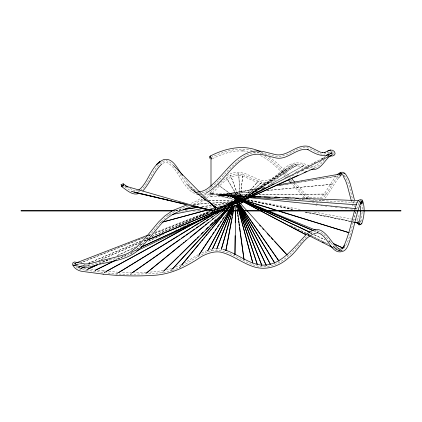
<?xml version="1.0" encoding="UTF-8"?>
<svg xmlns="http://www.w3.org/2000/svg" width="422" height="422" viewBox="0 0 422 422"><rect width="100%" height="100%" fill="white"/><g stroke="black" fill="none" stroke-linecap="round" stroke-linejoin="round"><path stroke-width="0.32" stroke-dasharray="2.11 1.58" d="M235.46 202.243L235.518 196.346L221.392 195.043M235.814 202.302L235.909 196.409L235.518 196.346L236.304 202.217M362.129 212.245L361.216 220.764L360.177 223.259M362.218 209.18L361.818 202.898M240.366 199.975L242.74 174.513C226.466 170.462 216.924 188.718 205.393 196.678M240.25 200.033L242.74 174.513C250.399 176.997 257.404 182.631 265.755 182.404C274.353 181.196 279.58 173.231 286.406 168.737C292.457 162.887 299.588 163.071 306.752 166.542M234.474 204.142L235.909 196.409L239.802 197.322L227.563 207.249M74.188 264.161L74.283 263.655L75.506 263.18M235.175 202.275L236.288 196.478L233.793 205.287M241.078 199.458L241.194 198.857L240.561 200.012L241.484 199.094L239.554 200.397M355.962 211.855C351.215 224.472 351.489 240.619 341.741 250.8L339.241 250.932L334.556 248.563M324.951 198.25L326.47 196.467L336.492 180.743L338.729 177.662L340.834 175.705L338.592 177.804L341.055 175.52L341.113 174.597M234.468 204.09L236.658 196.552L233.382 205.182M356.78 208.732L359.075 202.381L359.992 201.03L360.757 200.74L359.444 200.687M360.747 220.384L360.298 221.682L361.353 222.257M75.58 264.647L75.786 263.476L76.403 265.016L75.132 263.117L75.306 262.632L75.522 262.88M233.572 205.113L236.842 196.583L232.686 205.514M232.838 205.546L237.022 196.62L232.016 205.878M232.306 205.941L237.37 196.694L231.245 205.983M232.179 205.561L238.04 196.842L229.684 206.949M335.975 175.668L323.832 194.505L320.245 198.224M231.219 205.503L238.361 196.921L229.515 206.601M320.973 161.193L316.943 165.144L317.212 164.912L315.461 165.941L313.609 166.495L313.957 166.5L310.154 166.073M323.321 158.387L325.283 156.056M324.434 159.637C321.638 162.755 318.932 166.748 314.675 167.866M243.098 198.53L258.306 181.18L242.407 198.962M171.997 269.51L170.673 270.961L162.011 272.765L145.448 273.836L130.124 274.284L116.266 274.042L85.613 270.207L79.547 269.072L77.347 267.928L75.116 265.649M172.002 269.51L170.673 270.961C186.941 266.535 199.105 251.665 216.307 250.177C229.99 250.684 240.798 260.617 253.332 264.953C260.516 267.342 268.476 267.184 275.492 264.293C289.144 258.633 297.178 245.293 307.664 235.613L311.304 232.891L314.849 231.325L318.293 231.224C327.82 234.548 330.769 246.211 339.241 250.932M230.227 206.184L238.673 197L228.856 206.701M229.368 206.838L239.258 197.158L227.025 207.16M188.117 206.258L176.407 210.509L168.23 215.246L160.196 222.726L144.693 241.147L137.287 248.911L130.166 254.012L123.345 256.914L110.749 259.688L90.482 265.253L83.181 265.491L74.283 263.655M323.431 200.033L319.992 202.265M206.168 194.009L203.214 196.415M206.764 197.881C217.177 190.66 224.968 175.241 239.274 175.483L239.063 175.478C249.618 176.749 258.923 187.067 269.964 183.053C280.05 179.113 285.668 167.645 296.719 165.851L296.439 165.862L301.429 166.3L305.022 167.624M243.832 198.393L262.062 182.225L243.626 198.53M204.902 197.09L201.442 199.97L193.049 204.47L208.716 203.42M319.48 200.83L320.456 200.054M340.201 174.312C332.736 180.758 329.614 190.923 322.893 198.118L301.857 197.475M246.532 196.905L265.755 182.404L247.471 196.167M139.993 191.039L138.068 192.031M140.442 190.707C147.732 184.662 150.654 174.824 156.478 167.56C158.978 164.422 161.816 160.782 166.162 160.566L169.502 161.863L172.893 164.87M327.409 156.135L328.295 155.496M202.702 196.773L197.116 200.74L190.132 203.81M248.252 195.713L286.406 168.737M205.24 198.957L198.635 203.615L195.344 205.145M224.747 207.888L239.802 197.322M247.54 196.251L292.631 164.77M226.261 207.281L240.303 197.496L222.42 208.526M248.843 195.724L269.384 181.502M248.637 195.702L295.606 164.021L248.769 195.644M249.217 195.639L272.939 179.693M358.389 221.408L357.835 221.761A1.561 0.992 -34.8 0 0 357.445 222.188M248.933 195.792L298.486 164.031L251.523 194.194M223.934 207.988L240.756 197.67L219.424 209.365M198.356 254.608L184.488 262.874M344.315 176.639L344.837 176.322M181.07 264.831L175.272 267.321M162.866 163.388L164.322 162.554L166.579 162.28C180.901 169.164 183.607 196.573 202.586 194.452M263.333 188.449L265.048 187.479M268.482 185.538L303.945 165.466L268.097 185.785M105.268 271.947L104.113 272.58L105.273 271.953M220.922 208.885L241.162 197.849L217.003 209.845M284.866 177.91L286.612 177.003M295.331 172.445L298.818 170.625M301.144 169.412L326.723 156.05M321.406 159.268L323.748 158.06L321.437 159.236M313.862 163.145L315.609 162.243M226.719 175.679C230.539 173.242 235.017 172.081 239.538 172.371L244.971 173.489L259.562 179.909L262.537 180.685C276.632 181.745 282.561 163.789 296.276 162.839L302.468 163.15L308.973 165.624M332.072 154.811L333.248 154.215L333.422 153.555L332.241 151.725L330.895 151.53L323.917 154.241L320.662 154.019L308.292 147.953L303.376 147.442L298.096 149.098L286.543 154.937L280.329 156.53L273.852 155.971L260.237 152.648L256.718 152.379L253.158 152.69L249.566 153.708L245.936 155.391L238.609 160.45L231.203 167.212L216.275 183.048L208.821 189.678L205.108 191.915L201.415 193.128M292.024 175.874L293.781 174.998M297.288 173.242L299.045 172.366L297.23 173.263M301.387 171.195L304.315 169.734L301.35 171.211M306.652 168.568L308.408 167.692M306.641 168.573L308.994 167.397L313.029 168.046M118.002 258.992L125.666 255.189M132.144 251.971L137.451 249.339M175.162 230.612L176.934 229.737M180.468 227.98L189.895 223.301M118.06 259.018L128.694 253.77M131.057 252.599L136.375 249.977M183.042 226.925L184.815 226.05M187.769 224.588L190.132 223.423M218.485 209.417L241.526 198.034L213.448 211.032M130.166 254.012L133.727 252.303M227.569 207.371L234.099 204.243M203.715 194.268L205.292 193.534M99.355 263.845L110.105 258.865M136.39 246.701L116.678 255.827L134.697 247.593M139.972 245.045L143.559 243.383M148.934 240.893L162.074 234.811M202.101 216.286L205.087 214.903M205.683 214.624L209.27 212.968M227.484 207.176L234.052 204.132M227.405 207.276L233.973 204.243M99.381 263.861L110.158 258.897M140.083 245.108L143.675 243.452M148.465 241.247L164.026 234.078M207.123 214.223L208.916 213.395M216.702 209.808L241.838 198.224L242.497 198.825M237.317 201.415L239.654 200.35M211 157.517C224.003 151.176 239.385 146.423 253.706 150.907M140.479 242.471L98.853 260.643L140.531 242.508M144.102 240.893L147.12 239.575M161.6 233.255L208.658 212.709M213.485 210.604L241.838 198.224M144.155 240.93L147.178 239.617M177.973 226.203L209.37 212.524M213.601 210.683L241.98 198.324L213.532 210.351M212.345 158.714C221.571 154.32 231.456 150.543 241.848 150.928M201.79 252.836L206.58 250.784M88.245 263.317L141.507 240.804M146.35 238.752L148.771 237.728M151.793 236.452L208.69 212.398M88.261 263.333L141.602 240.878M145.843 239.089L148.27 238.071M151.904 236.542L208.885 212.556M213.732 210.515L242.223 198.519L213.479 209.956M328.031 153.539L329.914 152.753M224.741 207.724L234.442 203.673M224.652 207.819L234.347 203.784M75.891 264.71L78.334 263.734L74.668 265.195M143.158 237.939L80.781 262.764L141.977 238.467M148.048 235.993L150.496 235.022M154.774 233.319L208.589 211.902M142.589 238.224L144.424 237.496M148.096 236.04L150.543 235.065M154.827 233.366L208.674 211.986M213.564 210.04L242.323 198.62L219.018 207.64M148.491 234.938L152.168 233.514M155.238 232.327L208.595 211.675M213.5 209.776L218.406 207.877M171.77 268.608L166.342 269.964M236.731 201.684L220.031 206.701M234.289 204.322L213.49 210.056M138.258 190.311L136.311 190.886L136.623 190.902L134.592 190.802L129.485 188.207M219.968 206.532L237.132 201.88M219.788 206.706L235.64 202.444M163.293 270.623L148.523 272.338M332.71 152.569L333.306 152.442M209.549 249.639L211.844 249.154M168.23 215.246L171.459 214.619M205.751 207.867L212.783 206.543M215.457 205.957L238.746 201.378M265.406 187.162L220.506 195.006L211 194.822L211 190.897M263.819 187.969L220.205 194.996L257.594 191.409M278.789 185.559L281.39 185.137M282.044 185.036L284.644 184.614M285.298 184.509L338.022 176.021L286.728 184.303M264.003 187.975L220.506 195.006L221.096 195.027M277.639 185.775L279.586 185.458M280.234 185.353L282.835 184.936M283.484 184.831L286.079 184.409M180.943 209.845L176.407 210.509L180.932 209.85M201.674 206.785L211.39 205.35M214.629 204.876L238.599 201.341M202.259 206.738L211.311 205.419M214.54 204.944L238.456 201.458M318.135 202.792L315.529 203.146L311.557 202.407M257.631 191.351L219.609 194.969L249.871 194.711L219.007 194.948M266.81 190.48L332.372 184.235L266.778 190.528M193.049 204.47L208.827 203.341M212.113 203.103L238.404 201.22M212.63 203.156L238.741 201.41M146.038 272.485L134.56 272.586M243.098 150.881L248.009 151.472M213.569 248.785L218.248 248.605L220.579 248.975M259.119 194.616L326.185 194.062L259.082 194.632M210.662 194.822L212.604 194.822M175.394 210.351L180.009 210.351M185.284 210.351L189.241 210.351M198.472 210.351L203.087 210.351M213.637 210.351L215.616 210.351M173.416 211.005L176.712 211.005M181.987 211.005L183.966 211.005M193.197 211.005L199.131 211.005M206.384 211.005L208.362 211.005M131.996 272.58L120.956 272.327M199.58 193.118C188.344 191.957 184.224 178.279 177.43 171.163M211.227 193.197A1.641 1.604 -90 0 1 212.261 195.834A1.641 1.604 -90 0 1 209.512 195.433A1.641 1.604 -90 0 1 211.227 193.197C221.65 194.452 234.426 191.778 243.605 197.823M210.773 196.446L228.597 197.143L237.322 198.329L236.721 198.213L241.015 199.712M218.707 194.943L248.194 195.84M275.06 196.657L278.335 196.757M288.706 197.074L295.374 197.28M206.026 200.118L201.442 199.97L205.999 200.133M208.642 200.197L238.731 201.152M208.605 200.223L238.557 201.268M226.224 195.317L247.883 196.188M118.334 272.216L108 271.378M217.494 194.906L248.03 196.241M225.949 195.296L246.986 196.246M359.396 201.315L361.369 201.399M225.401 195.259L247.044 196.473M282.46 198.456L285.082 198.604M290.273 198.894L295.579 199.189M298.808 199.374L301.482 199.522M304.062 199.669L305.417 199.743M307.997 199.886L359.196 202.75M246.221 196.742L218.1 194.922L245.678 196.847M217.799 194.917L246.664 196.779M227.036 195.375L246.026 196.757M83.772 268.318L86.879 268.624M310.413 169.285L305.623 167.84M104.155 270.993L105.437 271.124M227.305 195.397L245.936 197.311M222.558 195.096L245.493 197.575M315.777 205.171L317.086 205.314M320.852 205.73L322.303 205.878M325.436 206.226L326.871 206.374M330.679 206.791L332.088 206.938M335.263 207.286L337.31 207.503M340.507 207.856L342.527 208.072M345.096 208.352L347.749 208.637M350.339 208.916L352.966 209.201M344.79 173.758L343.413 173.558L344.647 174.26M90.967 269.067L94.728 269.626M97.867 270.091L101.876 270.687M223.138 195.128L242.782 198.751M247.303 199.59L300.216 209.454M314.321 212.097L357.65 220.163L358.552 222.22M223.423 195.143L242.239 198.957M247.271 200.002L293.749 209.47M306.572 212.092L354.269 221.819M198.609 191.451C191.857 190.079 188.254 183.19 184.519 178.047M223.707 195.159L242.407 199.047M247.598 200.118L292.14 209.37M304.948 212.066L354.121 222.241M223.565 195.149L242.223 199.02M247.366 200.086L292.388 209.433M305.254 212.102L354.137 222.246M315.429 200.044L312.749 199.448M238.657 200.687L209.839 192.97L239.058 200.962M227.569 195.418L240.798 199.474M241.7 199.442L229.135 195.55L239.86 200.497M132.798 191.889L131.585 191.435L124.089 186.339M241.3 199.764L231.599 195.803L241.252 199.922M316.474 230.481L318.293 231.224M240.925 199.717L231.831 195.829L240.798 200.007M253.327 152.4L255.737 153.46M260.559 155.581C270.592 160.719 278.763 168.869 286.206 177.203M256.729 151.909L261.044 153.824M310.75 233.202L311.942 233.751M314.327 234.854L325.046 239.796M328.622 241.447L331.602 242.824M240.144 200.545L229.389 195.576L239.443 200.513M310.65 233.129L311.847 233.682M314.237 234.785L324.993 239.759M328.574 241.416L331.565 242.792M241.004 200.033L232.068 195.855L240.208 200.139M290.89 225.802L307.443 233.941M308.039 234.231L310.993 235.687M311.584 235.977L324.001 242.08M324.592 242.37L328.142 244.116L323.452 241.795M332.874 246.443L335.828 247.893L332.895 246.443M239.67 200.534L229.642 195.597L239.612 200.592M290.41 225.522L292.182 226.398M294.54 227.558L306.34 233.366M306.931 233.661L309.885 235.112M310.471 235.402L322.862 241.505M239.195 200.334L229.768 195.608L239.137 200.344M308.113 234.875L309.289 235.465M305.312 233.493L307.074 234.374M307.659 234.664L308.83 235.254M307.627 234.954L309.384 235.845M261.614 152.331L265.58 154.626M239.833 199.859L232.3 195.882L237.66 201.663M309.584 199.495L312.275 201.009M264.921 156.293L270.455 159.817L279.485 167.676L288.184 176.95M241.468 199.944L240.556 199.015L241.189 200.06M269.178 157.089C276.737 162.09 283.067 168.726 289.044 175.483M194.094 191.609L207.429 201.215M239.379 200.329L218.2 184.926L239.184 200.45M205.588 199.68L190.47 188.544L206.759 200.724M216.744 208.183L217.799 208.969L216.781 208.162M204.111 198.039L186.883 184.277L209.027 202.924M308.018 198.482L304.626 195.644L293.221 182.921M309.3 197.454L306.04 194.679L295.569 183.227M358.784 201.922L359.243 202.312M304.615 197.86L291.729 183.739M238.52 201.426L233.646 196.061L237.396 201.436M344.283 175.388C349.532 182.605 350.487 192.115 352.892 200.566M339.757 175.03L340.132 175.452A1.73 0.802 64.8 0 0 341.055 175.52M289.023 177.947L290.283 179.44M290.705 179.936L292.799 182.425M289.45 175.963L291.085 177.905M237.597 201.463L233.862 196.088L237.275 201.679M243.246 197.264L243.879 198.314M237.502 201.753L234.078 196.119L236.858 201.341M240.076 200.482L226.498 177.915L239.754 200.666M237.053 201.368L234.289 196.151L236.768 201.516M236.964 201.547L234.5 196.183L236.921 202.307M236.869 201.727L234.706 196.214L236.568 201.832M239.965 200.577L230.607 175.441L239.849 200.64M236.758 201.864L234.912 196.246L236.447 201.969M236.636 202.001L235.117 196.277L235.94 202.154M357.93 215.083L358.89 218.738M354.686 215.769L355.018 217.024M355.567 211.944L356.047 213.838M357.17 218.264L357.65 220.163M354.554 200.366L355.435 204.201M356.316 208.041L356.606 209.323M353.035 201.199L354.781 208.779M351.231 200.418L352.813 207.455M359.639 201.315L359.723 201.821M240.192 199.907L238.731 173.764L240.081 199.97M211 186.967L211 188.275M242.08 197.069A764.706 28.991 -6.4 0 1 240.651 198.356M360.077 222.215A1.561 0.992 -34.8 0 1 359.85 222.674M212.197 249.56L211.644 250.752L212.203 249.56M198.815 255.157L197.733 256.798L198.831 255.162M180.79 266.071L179.535 267.59L180.795 266.076M163.414 271.378L162.011 272.765L163.425 271.378M131.733 273.15L130.124 274.284L131.743 273.155M117.944 273.008L116.266 274.042L117.949 273.008M329.007 155.338L326.67 156.546L329.018 155.333M86.811 269.653L85.613 270.207L86.811 269.653M139.081 248.083L137.287 248.911L139.081 248.083M89.2 264.858L85.576 266.44L89.206 264.863M84.611 264.858L82.19 265.881L84.622 264.863M146.513 240.387L144.693 241.147L146.508 240.387M161.468 222.378L160.196 222.726L161.462 222.383M132.867 191.736L131.585 191.435L132.867 191.746M341.741 250.8L339.968 249.929L341.741 250.8M340.507 251.116L334.62 248.162L340.507 251.116"/><path stroke-width="0.63" d="M235.138 235.666L234.954 254.672L235.761 205.577M235.265 222.558L235.376 210.763M231.251 221.545L225.875 250.541L234.553 205.493M231.488 220.252L232.084 217.035M232.322 215.742L232.923 212.519M233.519 209.301L233.756 208.009M360.478 205.915L360.641 209.644L359.919 218.87L358.848 222.737L359.301 223.75L360.351 224.325L359.101 225.021L358.41 224.546L360.799 224.641L361.807 223.27M354.443 211.026C351.326 222.747 348.957 234.79 343.935 245.894M230.765 215.985L221.328 249.328L233.92 205.973M231.124 214.724L232.19 210.953M232.728 209.064L233.26 207.176M354.596 210.43C355.915 207.302 356.653 197.443 362.361 200.049C365.246 207.286 364.339 216.549 361.712 223.739M216.776 248.943L232.918 206.411M216.771 248.959L233.108 206.332M360.309 203.568C355.614 216.581 353.546 230.391 348.815 243.415C347.712 246.211 346.668 249.36 343.867 250.916C330.811 256.718 328.601 234.774 317.355 232.707L317.597 232.728C304.726 234.959 298.623 250.425 288.78 257.652C279.765 266.034 266.994 270.513 254.846 267.105L254.666 267.057C243.209 263.666 233.688 255.737 222.172 252.483C215.784 250.61 207.64 253.163 201.526 256.502C187.046 266.366 171.026 274.606 153.165 275.339C136.564 276.426 119.843 276.014 103.311 274.158L103.026 274.121M230.196 210.868L212.477 248.964L232.559 206.136M230.75 209.681L232.132 206.706M229.199 211.09L207.619 251.016L231.989 206.516M229.826 209.929L231.704 206.458M244.238 200.075L243.236 201.79L237.918 204.739L229.193 207.613L211.311 212.303A1.641 1.604 76 0 1 209.481 210.145A1.641 1.604 76 0 1 212.208 209.628A1.641 1.604 76 0 1 211.311 212.303M211.427 236.035L199.173 254.608L231.446 206.653M212.509 234.395L213.949 232.211M215.03 230.57L216.47 228.386M217.552 226.746L218.992 224.557M220.073 222.922L221.154 221.281M222.594 219.097L223.676 217.457M161.895 163.942C154.383 170.82 150.174 182.911 142.842 190.918M181.624 265.063L198.757 244.343M199.595 243.336L200.846 241.817M201.684 240.809L202.94 239.29M203.773 238.282L205.029 236.763M205.862 235.756L207.118 234.236M207.951 233.229L209.207 231.71M210.04 230.702L211.295 229.183M212.129 228.175L226.34 210.995M227.178 209.982L229.267 207.455M181.634 265.063L229.536 207.518M201.199 237.57L172.44 269.025L228.893 207.635M202.085 236.6L210.045 227.891M211.818 225.955L219.34 217.731M221.107 215.795L225.09 211.438M226.419 209.987L228.186 208.051M342.084 248.516L344.12 245.789L344.494 245.815L343.519 247.387L342.084 248.516L340.543 249.254L338.861 249.022L339.14 249.075C332.23 244.138 328.97 235.402 321.627 230.85C316.453 227.616 310.402 231.045 306.346 234.49C292.757 248.3 278.109 270.481 255.5 263.94C244.813 260.727 234.358 252.409 222.911 249.344M163.884 270.913L178.374 256.592M179.772 255.21L196.135 239.037M197.069 238.113L198.472 236.726M201.278 233.957L203.146 232.111M205.952 229.336L208.289 227.025M210.156 225.179L212.962 222.405M214.365 221.022L215.769 219.635M163.894 270.919L228.898 207.302M179.608 245.915L146.471 273.002L226.54 208.078M180.627 245.082L182.156 243.832M183.18 242.998L184.198 242.165M185.216 241.331L186.234 240.498M190.317 237.164L204.079 225.912M205.103 225.079L206.632 223.829M207.65 222.995L208.668 222.162M212.24 219.245L213.258 218.411M138.732 189.947L140.468 188.671C149.304 179.941 151.535 164.791 163.678 159.606C173.331 157.258 177.641 169.734 182.737 175.42M337.094 174.771C338.739 173.3 340.712 171.928 343.039 172.276L344.558 173.099L345.956 174.687L348.704 179.471L350.429 184.382L354.411 199.722M179.587 239.575L132.271 272.776L223.56 209.164M181.196 238.446L184.963 235.803M186.039 235.049L189.262 232.786M190.338 232.031L194.642 229.014M196.251 227.88L198.941 225.997M200.017 225.242L204.855 221.845M206.469 220.711L208.621 219.203M211.306 217.319L212.92 216.185M216.681 213.548L218.833 212.034M240.197 201.711L241.104 201.051M240.841 203.404L243.236 201.79M240.049 201.8L241.126 201.078M359.46 223.101L358.906 223.46A1.677 1.06 -34.8 0 1 357.423 223.465L357.202 223.117A1.561 0.992 -34.8 0 1 357.218 222.652M178.284 235.766L118.503 272.659L217.203 212.118M179.403 235.08L190.575 228.181M191.693 227.49L193.371 226.456M194.489 225.77L198.957 223.011M200.635 221.977L202.307 220.943M203.425 220.252L205.662 218.87M206.78 218.185L211.248 215.426M212.925 214.392L214.603 213.353M238.509 202.56L241.922 200.624M181.37 230.227L105.843 271.631L201.843 219.292M182.526 229.594L185.986 227.695M187.136 227.068L190.596 225.169M191.752 224.536L195.207 222.642M259.868 190.966L235.45 203.715L269.953 185.88M261.033 190.359L263.94 188.84M271.124 185.274L274.047 183.76M263.154 189.288L234.59 204.011L332.072 154.811M266.066 187.785L267.231 187.183M238.187 202.755L245.799 198.957M237.834 202.892L243.13 200.255M115.644 260.158L95.019 270.397L116.883 259.604M136.696 250.884L225.786 208.225M205.82 193.292L211.222 189.884L214.634 186.851C228.882 175.315 241.199 149.731 263.476 154.9L276.009 157.965C287.925 160.323 296.418 147.463 308.092 149.541L307.775 149.515C314.944 153.655 323.785 158.651 331.523 152.98L330.495 153.16L332.183 153.233L331.033 153.181M224.499 208.558L140.874 247.255L224.42 208.653M311.615 169.401C320.324 170.963 324.323 160.513 329.999 156.066L329.619 156.404L331.175 155.76L330.663 155.876C333.486 156.699 336.482 154.331 334.393 151.593C331.808 148.238 327.657 151.208 324.755 152.442L325.162 152.279L322.519 152.627L322.93 152.685L320.15 152.068L308.841 146.46C296.782 143.607 288.147 156.509 276.183 154.753L263.956 151.714C240.682 146.381 226.994 171.453 212.503 184.393C208.853 187.716 204.781 191.335 199.611 191.657L198.609 191.451M236.658 203.478L289.745 179.097M290.885 178.569L298.064 175.278M304.04 172.529L306.435 171.432M236.473 203.552L314.554 168.135M326.259 155.291L329.213 154.03M219.282 210.003L147.726 239.881L219.809 209.839M327.456 151.197L330.373 150.01L329.883 150.211M76.735 262.706L147.262 235.413M340.929 174.064L342.179 173.59M192.601 206.416C181.064 210.24 169.117 214.408 161.098 224.087C153.582 232.569 146.925 241.785 138.78 249.708C125.508 261.846 106.154 261.229 89.97 266.968C84.722 267.77 79.542 266.63 74.515 265.201L75.105 265.195L74.525 265.385M187.088 204.87L172.999 210.372L165.065 215.753L158.725 221.819L145.057 238.251L136.628 247.255L130.192 252.171L126.051 254.155L121.689 255.574L89.195 263.808L89.554 263.766L84.864 263.998L74.515 261.972L73.001 262.721L72.6 264.146M360.414 202.613L361.981 201.305L361.997 200.724L361.301 201.653L361.981 201.305L362.582 201.531L362.203 202.038L362.646 203.109L361.48 203.504L360.388 203.204M139.086 193.413C132.408 196.114 126.658 189.847 121.562 186.593M208.521 209.628L162.739 222.035L208.378 209.771M210.689 209.08L219.408 206.859M159.115 197.897L133.505 191.889L211 210.678L212.867 210.214M340.638 173.969L341.894 173.716L276.41 185.216M172.113 214.482L202.454 208.558M197.137 207.455L183.533 209.46L197.739 207.397M212.604 210.689L210.662 210.763M241.848 150.928L243.098 150.881M174.734 210.351L21.1 210.351L21.1 211.005L172.097 211.005M220.891 210.351L400.9 210.351L400.9 211.005L218.912 211.005M253.131 196.399L358.79 200.661M253.559 196.541L260.791 196.868M264.077 197.016L270.18 197.296M274.595 197.491L279.364 197.707M285.114 197.965L289.059 198.14M295.632 198.44L298.386 198.567M306.15 198.915L307.575 198.978M253.517 196.842L255.568 196.947M302.089 199.559L303.45 199.632M359.85 202.787L361.818 202.898L361.369 201.399M250.293 197.069L356.69 204.818M249.217 197.649L355.466 208.595M102.514 270.782L103.796 270.971M103.311 274.158L82.464 271.436C78.94 271.014 75.733 269.278 73.544 266.467M354.591 222.399L359.286 223.317L354.781 222.378M135.937 192.785L185.316 204.164M193.651 206.084L212.245 210.367L193.682 206.01M160.392 198.198L168.077 200.002M169.354 200.302L171.274 200.751M178.316 202.407L180.236 202.855M123.746 185.611L122.48 185.247L123.551 185.975M125.007 185.975L211 210.678M243.948 200.439L254.028 203.536M255.284 203.921L276.072 210.298M279.849 211.459L349.136 232.712L278.14 210.726M244.211 200.218L276.885 210.335M243.721 200.756L267.369 210.414M268.582 210.91L315.872 230.233M243.663 200.951L265.987 210.472M267.796 211.248L313.04 230.554M243.346 200.751L265.765 210.341M266.978 210.858L313.034 230.549M243.388 201.146L263.048 210.335M264.241 210.894L310.112 232.332L264.7 211.153M243.188 201.125L262.906 210.32M331.613 153.212L331.064 152.943L331.882 153.961M329.904 245.799L331.085 246.39M322.324 242.006L323.5 242.597M309.384 235.845L333.385 247.972M260.443 151.735C244.443 143.86 225.39 148.212 210.251 156.056A1.641 1.588 62.8 0 0 209.592 158.239M242.734 201.384L259.546 210.251M260.706 210.858L305.924 234.701L261.144 211.148M243.114 201.669L259.398 210.23M123.393 183.897A1.641 0.802 -59.9 0 1 122.517 186.44A1.641 0.802 -59.9 0 1 121.531 185.406A1.641 0.802 -59.9 0 1 123.393 183.897L127.961 187.131M210.631 203.515L216.502 207.74M209.76 202.75L216.539 207.74M210.963 203.863L216.222 207.793M207.661 200.872L216.275 207.756M213.553 206.738L215.568 208.431M173.352 165.334L215.658 208.347M259.541 225.253L260.432 226.218M262.669 228.624L263.56 229.589M267.131 233.44L269.811 236.325M271.151 237.771L272.939 239.696M274.722 241.621L287.229 255.104L240.287 203.378M288.332 179.719L290.879 182.737M291.491 178.385L294.751 182.257M238.894 203.589L279.016 261.128L239.089 203.615M238.979 204.475L274.812 263.175L238.868 204.005M238.715 204.823L270.539 264.573L238.594 204.269M238.145 204.501L266.224 265.322M238.33 204.528L266.224 265.322M237.887 204.76L261.851 265.422L237.829 204.174M237.396 204.327L257.235 264.251L237.575 204.359M237.301 205.15L238.667 210.24M239.005 211.512L252.82 263.043L237.312 204.543M351.231 200.418L347.227 185.269L345.549 180.547L343.402 176.575L343.661 175.81L341.62 174.08L341.757 173.489L340.644 172.946L339.241 173.463A1.461 0.675 64.8 0 0 339.473 174.529M236.489 206.073L236.673 207.376M236.948 209.338L237.132 210.641M237.407 212.604L237.591 213.907M237.776 215.215L237.955 216.518M238.235 218.48L238.414 219.783M238.599 221.091L238.873 223.048M239.058 224.356L239.242 225.659M239.517 227.622L240.155 232.19M240.34 233.498L244.006 259.614L236.658 204.823M344.763 173.331L344.79 173.758M360.393 204.053L360.414 204.396M211 157.517L211 186.313M211.749 158.973A1.641 0.406 62.8 0 1 210.362 157.074A1.641 0.406 62.8 0 1 210.778 156.42M121.589 185.247A1.641 0.39 22.2 0 1 121.241 184.53M73.344 265.19L73.433 265.844L73.344 265.19M159.917 161.478L156.304 164.796L159.917 161.478M240.192 201.41L239.116 202.17L240.181 201.436M97.561 264.673L87.407 269.373L97.587 264.689M84.374 266.968L80.75 268.545L84.374 266.968M80.982 266.393L78.561 267.416L80.987 266.393M361.121 202.544L360.515 202.497L361.48 203.504L361.121 202.544M342.917 248.046L333.385 243.647L342.917 248.041M73.17 265.665L72.864 264.747L73.17 265.665"/></g></svg>
